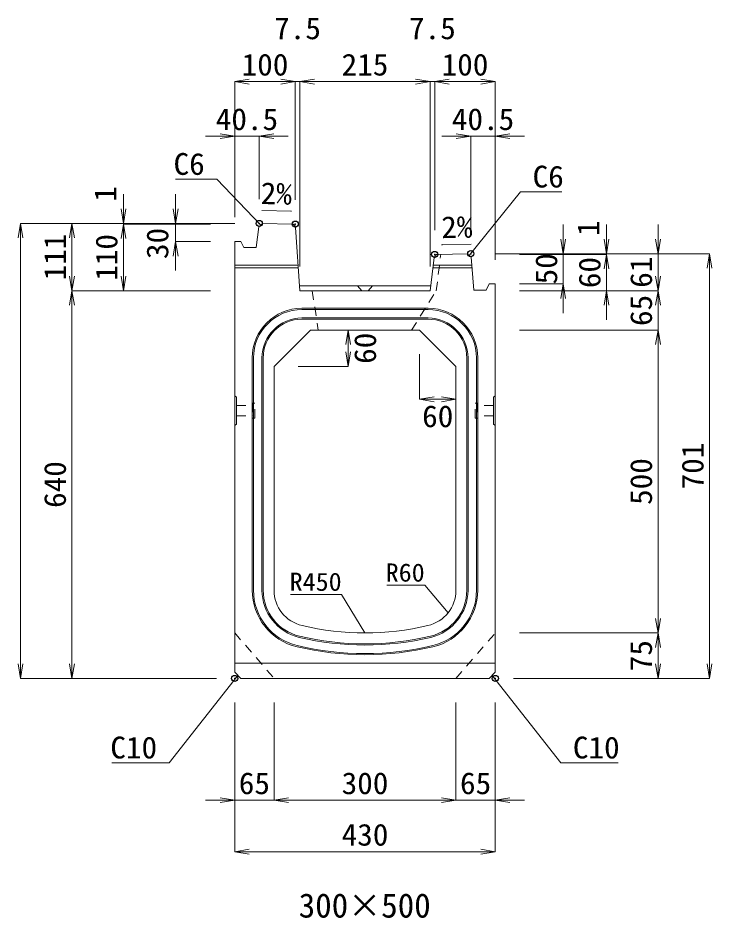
# Model space of a CAD drawing. Units: millimetres at full size, sheet at 1:20. Extents: x -1267 to 18002, y -8037 to 7143.
# Drawn here: x 3727 to 4872, y -4168 to -2682 of the extents above; entities that cross this region are included whole.
import ezdxf
from ezdxf.enums import TextEntityAlignment as Align

# ---------------------------------------------------------------- set-up
doc = ezdxf.new("R2010")
doc.units = ezdxf.units.MM
doc.header["$LTSCALE"] = 20
doc.header["$PDMODE"] = 32
doc.header["$PDSIZE"] = 10
doc.linetypes.add('USER1', pattern=[1.35, 0.75, -0.6])
for name, color, linetype, lineweight in [('インサート', 3, 'USER1', 9), ('寸法線', 7, 'Continuous', 13), ('引出線', 4, 'Continuous', 13), ('排水孔', 30, 'USER1', 9), ('本体', 2, 'Continuous', 13), ('目地', 132, 'Continuous', 5)]:
    doc.layers.add(name, color=color, linetype=linetype, lineweight=lineweight)
doc.layers.add('作業エリア', color=11, linetype='Continuous')
doc.layers.add('文字', color=7, linetype='Continuous')
doc.styles.add('ＭＳ 明朝', font='')
doc.styles.get('ＭＳ 明朝').set_extended_font_data('MS Mincho')

# ---------------------------------------------------------------- blocks, each defined once
blk = doc.blocks.new('open_arrow')
at = {"color": 0, "linetype": 'Continuous', "lineweight": -2}
blk.add_lwpolyline([(7.5, 1.25), (0, 0), (7.5, -1.25)], dxfattribs=at)

msp = doc.modelspace()

# ---------------------------------------------------------------- linework, layer by layer
at = {"layer": 'インサート'}
for p, q in [((4088.18, -3322.13), (4115.18, -3322.13)), ((4088.18, -3322.13), (4088.18, -3339.13)), ((4118.18, -3318.13), (4115.18, -3318.13)), ((4115.18, -3318.13), (4115.18, -3343.13)), ((4118.18, -3343.13), (4118.18, -3318.13)), ((4481.78, -3318.13), (4484.78, -3318.13)), ((4481.78, -3343.13), (4481.78, -3318.13)), ((4484.78, -3318.13), (4484.78, -3343.13)), ((4511.78, -3322.13), (4484.78, -3322.13)), ((4511.78, -3322.13), (4511.78, -3339.13)), ((4088.18, -3339.13), (4115.18, -3339.13)), ((4115.18, -3343.13), (4118.18, -3343.13)), ((4484.78, -3343.13), (4481.78, -3343.13)), ((4511.78, -3339.13), (4484.78, -3339.13))]:
    msp.add_line(p, q, dxfattribs=at)
at = {"layer": '作業エリア'}
for p in [(4125.48, -3021.44), (4184.98, -3022.63), (4414.98, -3072.63), (4474.48, -3071.44), (4084.98, -3772.63), (4514.98, -3772.63)]:
    msp.add_point(p, dxfattribs=at)
at = {"layer": '寸法線'}
for p, q in [((4084.98, -2787.32), (4184.98, -2787.32)), ((4084.98, -3011.44), (4084.98, -2787.32)), ((4136.98, -2787.32), (4240.48, -2787.32)), ((4184.98, -2982.63), (4184.98, -2787.32)), ((4184.98, -2982.63), (4184.98, -2787.32)), ((4192.48, -3092.63), (4192.48, -2787.32)), ((4192.48, -2787.32), (4407.48, -2787.32)), ((4192.48, -3092.63), (4192.48, -2787.32)), ((4359.48, -2787.32), (4462.98, -2787.32)), ((4407.48, -3092.63), (4407.48, -2787.32)), ((4407.48, -3092.63), (4407.48, -2787.32)), ((4414.98, -3032.63), (4414.98, -2787.32)), ((4414.98, -2787.32), (4514.98, -2787.32)), ((4414.98, -3032.63), (4414.98, -2787.32)), ((4514.98, -3081.44), (4514.98, -2787.32)), ((4036.98, -2877.32), (4173.48, -2877.32)), ((4084.98, -3011.44), (4084.98, -2877.32)), ((4125.48, -2981.44), (4125.48, -2877.32)), ((4426.48, -2877.32), (4562.98, -2877.32)), ((4474.48, -3031.44), (4474.48, -2877.32)), ((4514.98, -3081.44), (4514.98, -2877.32)), ((3901.48, -3070.63), (3901.48, -2973.44)), ((3987.45, -3099.44), (3987.45, -2973.44)), ((3731.48, -3772.63), (3731.48, -3021.44)), ((4085.48, -3021.44), (3731.48, -3021.44)), ((3816.48, -3132.63), (3816.48, -3021.44)), ((4085.48, -3021.44), (3816.48, -3021.44)), ((4085.48, -3021.44), (3901.48, -3021.44)), ((3901.48, -3132.63), (3901.48, -3022.63)), ((4044.98, -3022.63), (3901.48, -3022.63)), ((4044.98, -3022.63), (3901.48, -3022.63)), ((4085.48, -3021.44), (3987.45, -3021.44)), ((4627.07, -3169.44), (4627.07, -3023.44)), ((4698.49, -3120.63), (4698.49, -3023.44)), ((4783.49, -3180.63), (4783.49, -3023.44)), ((4044.98, -3051.44), (3987.45, -3051.44)), ((4514.48, -3071.44), (4783.49, -3071.44)), ((4514.48, -3071.44), (4698.49, -3071.44)), ((4514.48, -3071.44), (4868.49, -3071.44)), ((4514.48, -3071.44), (4627.07, -3071.44)), ((4554.98, -3072.63), (4698.49, -3072.63)), ((4554.98, -3072.63), (4698.49, -3072.63)), ((4698.49, -3180.63), (4698.49, -3072.63)), ((4868.49, -3772.63), (4868.49, -3071.44)), ((4783.49, -3245.63), (4783.49, -3084.63)), ((3816.48, -3772.63), (3816.48, -3132.63)), ((4044.98, -3132.63), (3816.48, -3132.63)), ((4044.98, -3132.63), (3816.48, -3132.63)), ((4044.98, -3132.63), (3901.48, -3132.63)), ((4554.98, -3121.44), (4627.07, -3121.44)), ((4554.98, -3132.63), (4783.49, -3132.63)), ((4554.98, -3132.63), (4783.49, -3132.63)), ((4554.98, -3132.63), (4698.49, -3132.63)), ((4272.15, -3257.63), (4272.15, -3197.63)), ((4554.98, -3197.63), (4783.49, -3197.63)), ((4554.98, -3197.63), (4783.49, -3197.63)), ((4783.49, -3697.63), (4783.49, -3197.63)), ((4389.98, -3237.63), (4389.98, -3311.86)), ((4189.98, -3257.63), (4272.15, -3257.63)), ((4389.98, -3311.86), (4449.98, -3311.86)), ((4554.98, -3697.63), (4783.49, -3697.63)), ((4554.98, -3697.63), (4783.49, -3697.63)), ((4783.49, -3772.63), (4783.49, -3697.63)), ((4054.98, -3772.63), (3731.48, -3772.63)), ((4054.98, -3772.63), (3816.48, -3772.63)), ((4544.98, -3772.63), (4783.49, -3772.63)), ((4544.98, -3772.63), (4868.49, -3772.63)), ((4084.98, -3812.63), (4084.98, -3973.78)), ((4084.98, -3812.63), (4084.98, -4058.78)), ((4149.98, -3812.63), (4149.98, -3973.78)), ((4149.98, -3812.63), (4149.98, -3973.78)), ((4449.98, -3812.63), (4449.98, -3973.78)), ((4449.98, -3812.63), (4449.98, -3973.78)), ((4514.98, -3812.63), (4514.98, -3973.78)), ((4514.98, -3812.63), (4514.98, -4058.78)), ((4036.98, -3973.78), (4197.98, -3973.78)), ((4149.98, -3973.78), (4449.98, -3973.78)), ((4401.98, -3973.78), (4562.98, -3973.78)), ((4084.98, -4058.78), (4514.98, -4058.78))]:
    msp.add_line(p, q, dxfattribs=at)
at = {"layer": '引出線'}
for points in [[(4128.11, -3024.48), (4055.57, -2948.51), (3987.23, -2948.51)], [(4471.73, -3074.49), (4556.5, -2969.38), (4624.84, -2969.38)], [(4178.78, -3001.35), (4130.04, -3000.38), (4178.78, -3001.35)], [(4426.38, -3056.79), (4475.08, -3055.82), (4426.34, -3056.79)], [(4437.05, -3664.31), (4398.46, -3618.91), (4336.23, -3618.91)], [(4299.98, -3697.63), (4261.47, -3634.08), (4177.3, -3634.08)], [(4089.98, -3767.63), (3977, -3912.06), (3882.33, -3912.06)], [(4509.98, -3767.63), (4622.96, -3912.06), (4717.64, -3912.06)]]:
    msp.add_lwpolyline(points, dxfattribs=at)
at = {"layer": '排水孔'}
for p, q in [((4417.48, -3132.63), (4425.01, -3072.43)), ((4212.98, -3132.63), (4222.98, -3197.63)), ((4287.48, -3124.63), (4294.98, -3132.63)), ((4304.98, -3132.63), (4312.48, -3124.63)), ((4376.98, -3197.63), (4417.48, -3132.63))]:
    msp.add_line(p, q, dxfattribs=at)
at = {"layer": '本体'}
for p, q in [((4120.48, -3061.44), (4124.74, -3027.39)), ((4124.74, -3027.39), (4131.48, -3021.56)), ((4131.48, -3021.56), (4179.49, -3022.52)), ((4185.36, -3028.11), (4192.48, -3132.63)), ((4084.98, -3051.44), (4084.98, -3762.63)), ((4084.98, -3051.44), (4094.98, -3051.44)), ((4094.98, -3051.44), (4099.98, -3061.44)), ((4120.48, -3061.44), (4099.98, -3061.44)), ((4468.48, -3071.56), (4420.17, -3072.53)), ((4468.48, -3071.56), (4474.98, -3077.42)), ((4407.48, -3132.63), (4414.34, -3077.78)), ((4474.98, -3077.42), (4479.48, -3131.44)), ((4192.48, -3132.63), (4407.48, -3132.63)), ((4479.48, -3131.44), (4499.98, -3131.44)), ((4499.98, -3131.44), (4504.98, -3121.44)), ((4504.98, -3121.44), (4514.98, -3121.44)), ((4514.98, -3762.63), (4514.98, -3121.44)), ((4149.98, -3257.63), (4209.98, -3197.63)), ((4209.98, -3197.63), (4389.98, -3197.63)), ((4389.98, -3197.63), (4449.98, -3257.63)), ((4149.98, -3257.63), (4149.98, -3627.1)), ((4449.98, -3627.1), (4449.98, -3257.63)), ((4084.98, -3762.63), (4094.98, -3772.63)), ((4094.98, -3772.63), (4504.98, -3772.63)), ((4504.98, -3772.63), (4514.98, -3762.63))]:
    msp.add_line(p, q, dxfattribs=at)
at = {"layer": '本体', "lineweight": 9}
for p, q in [((4191.94, -3124.63), (4408.48, -3124.63)), ((4084.98, -3306.13), (4088.18, -3308.13)), ((4088.18, -3308.13), (4088.18, -3353.13)), ((4514.98, -3306.13), (4511.78, -3308.13)), ((4511.78, -3308.13), (4511.78, -3353.13)), ((4088.18, -3353.13), (4084.98, -3355.13)), ((4511.78, -3353.13), (4514.98, -3355.13)), ((4084.98, -3747.63), (4514.98, -3747.63))]:
    msp.add_line(p, q, dxfattribs=at)
at = {"layer": '本体', "linetype": 'USER1', "lineweight": 9}
for p, q in [((4084.98, -3697.63), (4149.98, -3772.63)), ((4449.98, -3772.63), (4514.98, -3697.63))]:
    msp.add_line(p, q, dxfattribs=at)
at = {"layer": '本体'}
for centre, radius, start, end in [((4179.37, -3028.52), 6, 3.90049, 88.85424), ((4420.29, -3078.52), 6, 91.14576, 172.87498), ((4209.98, -3627.1), 60, 180, 256.65764), ((4389.98, -3627.1), 60, 283.34236, 0), ((4299.98, -3247.63), 450, 256.65764, 283.34236)]:
    msp.add_arc(centre, radius, start, end, dxfattribs=at)
at = {"layer": '目地'}
for p, q in [((4084.98, -3090.63), (4189.62, -3090.63)), ((4476.08, -3090.63), (4412.73, -3090.63)), ((4084.98, -3094.63), (4189.89, -3094.63)), ((4476.41, -3094.63), (4412.23, -3094.63)), ((4403.98, -3161.63), (4195.98, -3161.63)), ((4403.98, -3163.63), (4195.98, -3163.63)), ((4403.98, -3177.63), (4195.98, -3177.63)), ((4403.98, -3179.63), (4195.98, -3179.63)), ((4113.98, -3243.63), (4113.98, -3627.1)), ((4115.98, -3243.63), (4115.98, -3627.1)), ((4129.98, -3243.63), (4129.98, -3627.1)), ((4131.98, -3243.63), (4131.98, -3627.1)), ((4467.98, -3627.1), (4467.98, -3243.63)), ((4469.98, -3627.1), (4469.98, -3243.63)), ((4483.98, -3627.1), (4483.98, -3243.63)), ((4485.98, -3627.1), (4485.98, -3243.63))]:
    msp.add_line(p, q, dxfattribs=at)
for centre, radius, start, end in [((4195.98, -3243.63), 82, 90, 180), ((4195.98, -3243.63), 80, 90, 180), ((4403.98, -3243.63), 82, 0, 90), ((4403.98, -3243.63), 80, 0, 90), ((4195.98, -3243.63), 66, 90, 180), ((4195.98, -3243.63), 64, 90, 180), ((4403.98, -3243.63), 66, 0, 90), ((4403.98, -3243.63), 64, 0, 90), ((4209.98, -3627.1), 96, 180, 256.65764), ((4209.98, -3627.1), 94, 180, 256.65764), ((4209.98, -3627.1), 80, 180, 256.65764), ((4209.98, -3627.1), 78, 180, 256.65764), ((4389.98, -3627.1), 78, 283.34236, 360), ((4389.98, -3627.1), 80, 283.34236, 360), ((4389.98, -3627.1), 94, 283.34236, 0), ((4389.98, -3627.1), 96, 283.34236, 0), ((4299.98, -3247.63), 470, 256.65764, 283.34236), ((4299.98, -3247.63), 468, 256.65764, 283.34236), ((4299.98, -3247.63), 486, 256.65764, 283.34236), ((4299.98, -3247.63), 484, 256.65764, 283.34236)]:
    msp.add_arc(centre, radius, start, end, dxfattribs=at)

# ---------------------------------------------------------------- block references
at = {"layer": '寸法線', "xscale": 3.2, "yscale": 3.2}
for p in [(4084.98, -2787.32), (4192.48, -2787.32), (4192.48, -2787.32), (4414.98, -2787.32), (4414.98, -2787.32), (4125.48, -2877.32), (4514.98, -2877.32), (4389.98, -3311.86), (4149.98, -3973.78), (4149.98, -3973.78), (4514.98, -3973.78), (4084.98, -4058.78)]:
    msp.add_blockref('open_arrow', p, dxfattribs=at)
for p, rotation in [((4184.98, -2787.32), 180), ((4184.98, -2787.32), 180), ((4407.48, -2787.32), 180), ((4407.48, -2787.32), 180), ((4514.98, -2787.32), 180), ((4084.98, -2877.32), 180), ((4474.48, -2877.32), 180), ((3901.48, -3021.44), 90), ((3987.45, -3021.44), 90), ((3731.48, -3021.44), 270), ((3816.48, -3021.44), 270), ((3901.48, -3022.63), 270), ((3901.48, -3022.63), 270), ((3987.45, -3051.44), 270), ((4627.07, -3071.44), 90), ((4698.49, -3071.44), 90), ((4783.49, -3071.44), 90), ((4698.49, -3072.63), 270), ((4698.49, -3072.63), 270), ((4868.49, -3071.44), 270), ((3816.48, -3132.63), 90), ((3901.48, -3132.63), 90), ((4783.49, -3132.63), 90), ((3816.48, -3132.63), 270), ((4627.07, -3121.44), 270), ((4698.49, -3132.63), 270), ((4783.49, -3132.63), 270), ((4272.15, -3197.63), 270), ((4783.49, -3197.63), 270), ((4783.49, -3197.63), 270), ((4272.15, -3257.63), 90), ((4449.98, -3311.86), 180), ((4783.49, -3697.63), 90), ((4783.49, -3697.63), 270), ((3731.48, -3772.63), 90), ((3816.48, -3772.63), 90), ((4783.49, -3772.63), 90), ((4868.49, -3772.63), 90), ((4084.98, -3973.78), 180), ((4449.98, -3973.78), 180), ((4449.98, -3973.78), 180), ((4514.98, -4058.78), 180)]:
    msp.add_blockref('open_arrow', p, dxfattribs=dict(at, rotation=rotation))
at = {"layer": '引出線'}
for p, xscale, yscale, rotation in [((4178.78, -3001.35), 0.16, 0.16, 178.9), ((4128.11, -3024.48), 0.16, 0.16, 133.7), ((4426.38, -3056.79), 0.16, 0.16, 1.1), ((4471.73, -3074.49), 0.16, 0.16, 51.1), ((4437.05, -3664.31), 0.133, 0.133, 130.4), ((4299.98, -3697.63), 0.133, 0.133, 121.2), ((4089.98, -3767.63), 0.16, 0.16, 232), ((4509.98, -3767.63), 0.16, 0.16, 308)]:
    msp.add_blockref('open_arrow', p, dxfattribs=dict(at, xscale=xscale, yscale=yscale, rotation=rotation))

# ---------------------------------------------------------------- texts
at = {"layer": '寸法線', "style": 'ＭＳ 明朝', "width": 1.05}
for s, p in [('7.5', (4188.73, -2699.32)), ('7.5', (4411.23, -2699.32)), ('100', (4134.98, -2759.32)), ('215', (4299.98, -2759.32)), ('100', (4464.98, -2759.32)), ('40.5', (4105.23, -2849.32)), ('40.5', (4494.73, -2849.32)), ('60', (4419.98, -3339.86)), ('65', (4117.48, -3945.78)), ('300', (4299.98, -3945.78)), ('65', (4482.48, -3945.78)), ('430', (4299.98, -4030.78))]:
    msp.add_text(s, height=36.03, dxfattribs=at).set_placement(p, align=Align.MIDDLE_CENTER)
for s, p in [('1', (3871.48, -2972.81)), ('1', (4668.49, -3029.43)), ('111', (3788.48, -3077.03)), ('110', (3873.48, -3077.63)), ('30', (3957.45, -3054.53)), ('50', (4599.07, -3096.44)), ('60', (4670.49, -3102.63)), ('61', (4755.49, -3102.03)), ('65', (4755.49, -3165.13)), ('60', (4300.15, -3227.63)), ('701', (4840.49, -3422.03)), ('640', (3788.48, -3452.63)), ('500', (4755.49, -3447.63)), ('75', (4755.49, -3735.13))]:
    msp.add_text(s, height=36.03, rotation=90, dxfattribs=at).set_placement(p, align=Align.MIDDLE_CENTER)
at = {"layer": '引出線', "style": 'ＭＳ 明朝', "width": 1.05}
for s, height, p in [('C6', 36.03, (4035.57, -2905.31)), ('R60', 30.02, (4398.46, -3582.91)), ('R450', 30.02, (4261.47, -3598.08)), ('C10', 36.03, (3957, -3868.86))]:
    msp.add_text(s, height=height, dxfattribs=at).set_placement(p, align=Align.TOP_RIGHT)
for s, p in [('C6', (4576.5, -2926.18)), ('C10', (4642.96, -3868.86))]:
    msp.add_text(s, height=36.03, dxfattribs=at).set_placement(p, align=Align.TOP_LEFT)
msp.add_text('2%', height=36.03, rotation=358.854, dxfattribs=at).set_placement((4179.72, -2954.46), align=Align.TOP_RIGHT)
msp.add_text('2%', height=36.03, rotation=1.146, dxfattribs=at).set_placement((4425.4, -3009.9), align=Align.TOP_LEFT)
at = {"layer": '文字', "style": 'ＭＳ 明朝'}
msp.add_text('300×500', height=40.03, dxfattribs=at).set_placement((4299.5, -4147.6), align=Align.MIDDLE_CENTER)

doc.saveas('drawing.dxf')
